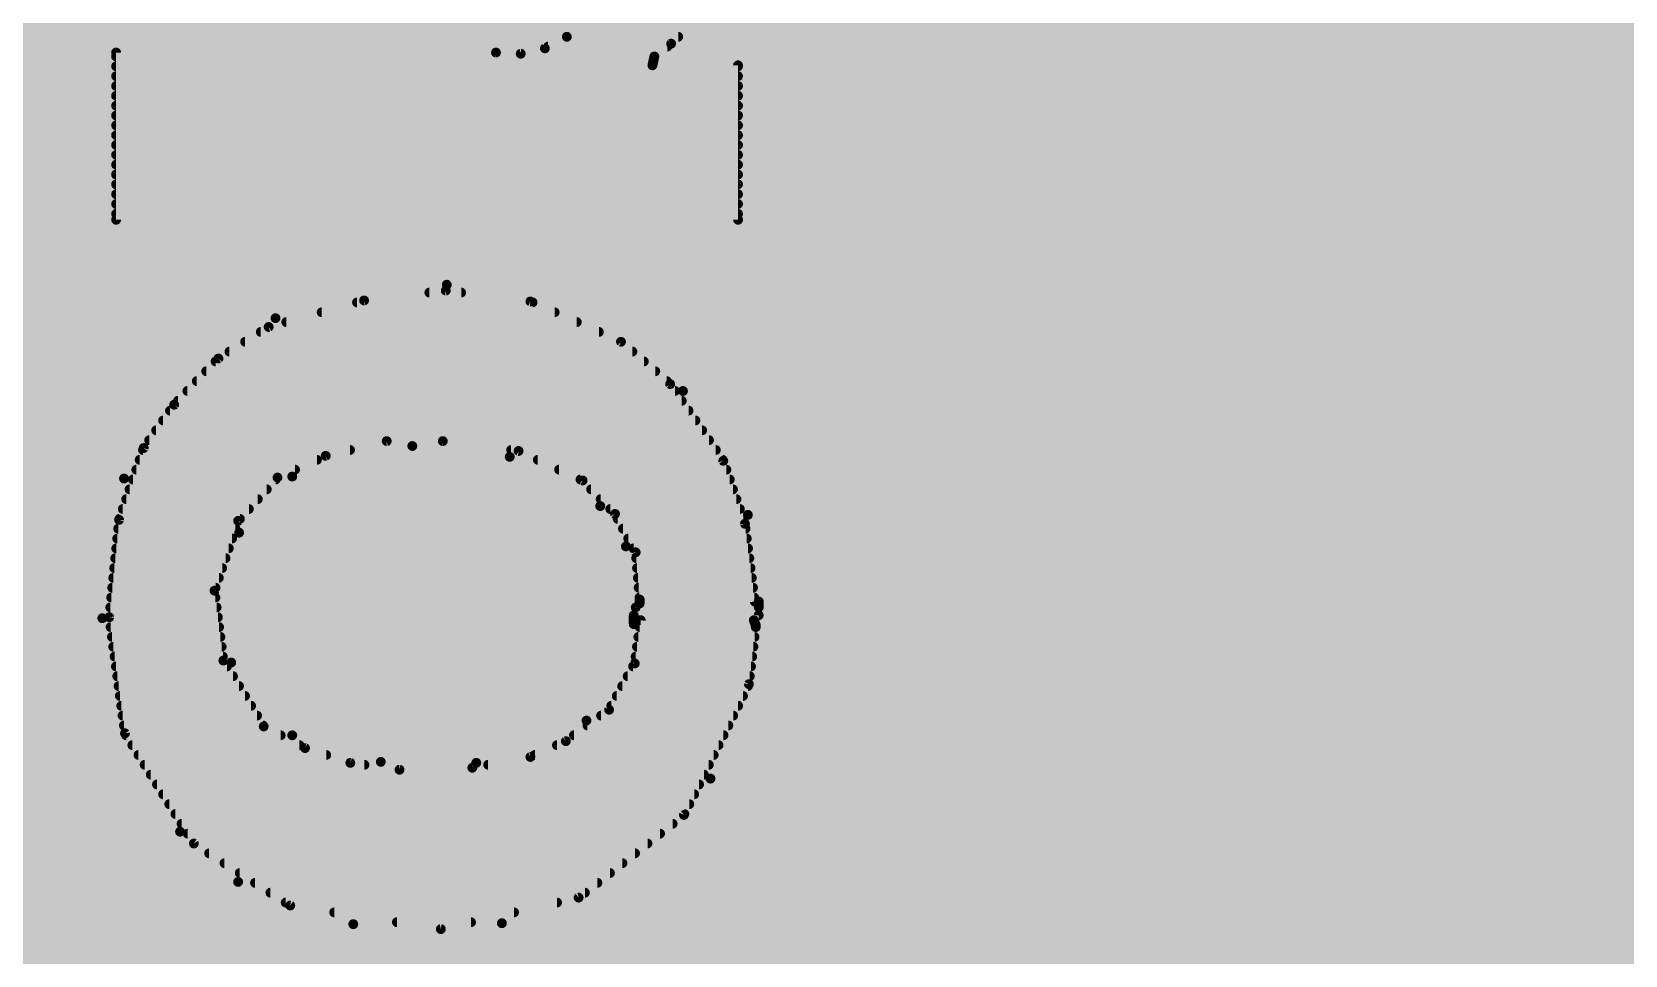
# Model space of a CAD drawing. Extents: x -7.6 to 53.5, y -11.4 to 75.3.
# Drawn here: x 28.297 to 32.409, y 32.071 to 34.455 of the extents above; entities that cross this region are included whole.
import ezdxf

# ---------------------------------------------------------------- set-up
doc = ezdxf.new("R2010")
doc.units = 0
doc.layers.add('16', color=132, linetype='CONTINUOUS')
doc.layers.add('22', color=40, linetype='CONTINUOUS')

msp = doc.modelspace()

# ---------------------------------------------------------------- linework, layer by layer
at = {"layer": '16'}
for points, const_width in [([(26.67, 32.004), (26.67, 36.83)], 11.43), ([(33.02, 11.811), (33.02, 38.608)], 2.54), ([(26.67, 12.7), (26.67, 32.004)], 11.43)]:
    msp.add_lwpolyline(points, dxfattribs=dict(at, const_width=const_width))
at = {"layer": '16', "const_width": 5.715}
for points in [[(29.5275, 36.83, 1), (23.8125, 36.83)], [(29.5275, 32.004, 1), (23.8125, 32.004)], [(23.8125, 32.004, 1), (29.5275, 32.004)]]:
    msp.add_lwpolyline(points, format="xyb", dxfattribs=at)
at = {"layer": '22', "const_width": 0.0254}
for points in [[(29.7739, 34.5262), (29.6774, 34.4424)], [(29.9466, 34.4246), (30.0253, 34.5008)], [(29.7066, 34.4678), (29.9912, 34.4678)], [(29.6208, 34.4126), (29.5584, 34.3987)], [(29.6774, 34.4424), (29.6208, 34.4126)], [(29.6292, 34.417), (29.9367, 34.417)], [(29.6774, 34.4424), (29.965, 34.4424)], [(29.9034, 34.3916), (29.9466, 34.4246)], [(29.4945, 34.4018), (28.514, 34.4018)], [(28.514, 34.4018), (28.514, 33.97)], [(28.514, 34.3916), (29.9034, 34.3916)], [(29.5584, 34.3987), (29.4945, 34.4018)], [(29.8983, 34.3687), (29.9034, 34.3916)], [(30.1193, 34.3687), (29.8983, 34.3687)], [(30.1193, 33.97), (30.1193, 34.3687)], [(28.514, 34.3662), (30.1193, 34.3662)], [(28.514, 34.3408), (30.1193, 34.3408)], [(28.514, 34.3154), (30.1193, 34.3154)], [(28.514, 34.29), (30.1193, 34.29)], [(28.514, 34.2646), (30.1193, 34.2646)], [(28.514, 34.2392), (30.1193, 34.2392)], [(28.514, 34.2138), (30.1193, 34.2138)], [(28.514, 34.1884), (30.1193, 34.1884)], [(28.514, 34.163), (30.1193, 34.163)], [(28.514, 34.1376), (30.1193, 34.1376)], [(28.514, 34.1122), (30.1193, 34.1122)], [(28.514, 34.0868), (30.1193, 34.0868)], [(28.514, 34.0614), (30.1193, 34.0614)], [(28.514, 34.036), (30.1193, 34.036)], [(28.514, 34.0106), (30.1193, 34.0106)], [(28.514, 33.9852), (30.1193, 33.9852)], [(28.514, 33.97), (30.1193, 33.97)], [(29.1541, 33.7617), (28.9077, 33.6931)], [(29.1358, 33.7566), (29.589, 33.7566)], [(29.3649, 33.7871), (29.1541, 33.7617)], [(29.3226, 33.782), (29.4047, 33.782)], [(29.5834, 33.7591), (29.3649, 33.7871)], [(29.8171, 33.655), (29.5834, 33.7591)], [(29.0446, 33.7312), (29.646, 33.7312)], [(28.9077, 33.6931), (28.7782, 33.6118)], [(28.8875, 33.6804), (29.7601, 33.6804)], [(28.9533, 33.7058), (29.7031, 33.7058)], [(28.8066, 33.6296), (29.8466, 33.6296)], [(28.847, 33.655), (29.8171, 33.655)], [(29.9441, 33.5458), (29.8171, 33.655)], [(28.7782, 33.6118), (28.6639, 33.4924)], [(28.7709, 33.6042), (29.8762, 33.6042)], [(28.7223, 33.5534), (29.9353, 33.5534)], [(28.7466, 33.5788), (29.9057, 33.5788)], [(30.0812, 33.3477), (29.9441, 33.5458)], [(28.698, 33.528), (29.9564, 33.528)], [(28.6639, 33.4924), (28.5852, 33.3807)], [(28.6532, 33.4772), (29.9916, 33.4772)], [(28.6737, 33.5026), (29.974, 33.5026)], [(28.6174, 33.4264), (30.0267, 33.4264)], [(28.6353, 33.4518), (30.0092, 33.4518)], [(28.5852, 33.3807), (28.5217, 33.1953)], [(28.5995, 33.401), (30.0443, 33.401)], [(29.0551, 33.3604), (29.2125, 33.3985)], [(29.2125, 33.3985), (29.3573, 33.3985)], [(29.3573, 33.3985), (29.5529, 33.3731)], [(28.5748, 33.3502), (29.0324, 33.3502)], [(28.5835, 33.3756), (29.1179, 33.3756)], [(28.9306, 33.3045), (29.0551, 33.3604)], [(29.5336, 33.3756), (30.0619, 33.3756)], [(29.5529, 33.3731), (29.718, 33.2969)], [(29.6025, 33.3502), (30.0795, 33.3502)], [(30.1371, 33.1851), (30.0812, 33.3477)], [(28.5574, 33.2994), (28.926, 33.2994)], [(28.5661, 33.3248), (28.9758, 33.3248)], [(28.829, 33.1927), (28.9306, 33.3045)], [(29.6576, 33.3248), (30.0891, 33.3248)], [(29.7126, 33.2994), (30.0978, 33.2994)], [(28.5487, 33.274), (28.9029, 33.274)], [(29.718, 33.2969), (29.8018, 33.2105)], [(29.7402, 33.274), (30.1065, 33.274)], [(28.5313, 33.2232), (28.8567, 33.2232)], [(28.54, 33.2486), (28.8798, 33.2486)], [(29.7648, 33.2486), (30.1153, 33.2486)], [(29.7895, 33.2232), (30.124, 33.2232)], [(28.5217, 33.1953), (28.4963, 32.9438)], [(28.5226, 33.1978), (28.8336, 33.1978)], [(28.768, 33.0124), (28.829, 33.1927)], [(29.8018, 33.2105), (29.8552, 33.1114)], [(29.8086, 33.1978), (30.1327, 33.1978)], [(30.1625, 32.9844), (30.1371, 33.1851)], [(28.5168, 33.147), (28.8135, 33.147)], [(28.5194, 33.1724), (28.8221, 33.1724)], [(29.8223, 33.1724), (30.1387, 33.1724)], [(29.836, 33.147), (30.1419, 33.147)], [(28.5117, 33.0962), (28.7964, 33.0962)], [(28.5143, 33.1216), (28.8049, 33.1216)], [(29.8497, 33.1216), (30.1451, 33.1216)], [(29.8552, 33.1114), (29.8653, 32.9895)], [(29.8565, 33.0962), (30.1484, 33.0962)], [(28.5091, 33.0708), (28.7878, 33.0708)], [(29.8586, 33.0708), (30.1516, 33.0708)], [(28.504, 33.02), (28.7706, 33.02)], [(28.5066, 33.0454), (28.7792, 33.0454)], [(28.7909, 32.832), (28.768, 33.0124)], [(29.8607, 33.0454), (30.1548, 33.0454)], [(29.8628, 33.02), (30.158, 33.02)], [(28.4989, 32.9692), (28.7735, 32.9692)], [(28.5014, 32.9946), (28.7703, 32.9946)], [(29.8552, 32.9692), (30.1727, 32.9692)], [(29.8649, 32.9946), (30.1612, 32.9946)], [(29.8653, 32.9895), (29.8653, 32.9794)], [(29.8653, 32.9794), (30.1625, 32.9844)], [(30.1727, 32.9692), (30.1727, 32.9844)], [(28.4963, 32.9438), (28.5369, 32.6441)], [(28.4963, 32.9438), (28.7767, 32.9438)], [(30.1727, 32.9489), (29.8501, 32.9489)], [(29.8501, 32.9489), (29.8501, 32.926)], [(29.8679, 32.9362), (29.8526, 32.8244)], [(30.16, 32.9362), (29.8679, 32.9362)], [(30.165, 32.9235), (30.16, 32.9362)], [(28.4997, 32.9184), (28.7799, 32.9184)], [(28.5032, 32.893), (28.7832, 32.893)], [(29.862, 32.893), (30.1619, 32.893)], [(29.8655, 32.9184), (30.165, 32.9184)], [(30.1473, 32.7711), (30.165, 32.9184)], [(30.165, 32.9184), (30.165, 32.9235)], [(28.5066, 32.8676), (28.7864, 32.8676)], [(29.8585, 32.8676), (30.1589, 32.8676)], [(28.5101, 32.8422), (28.7896, 32.8422)], [(28.5135, 32.8168), (28.8002, 32.8168)], [(28.895, 32.6619), (28.7909, 32.832)], [(29.8526, 32.8244), (29.7866, 32.705)], [(29.8484, 32.8168), (30.1528, 32.8168)], [(29.855, 32.8422), (30.1558, 32.8422)], [(28.5169, 32.7914), (28.8158, 32.7914)], [(28.5204, 32.766), (28.8313, 32.766)], [(29.8203, 32.766), (30.1448, 32.766)], [(29.8344, 32.7914), (30.1497, 32.7914)], [(29.9796, 32.4333), (30.1473, 32.7711)], [(28.5238, 32.7406), (28.8468, 32.7406)], [(29.8063, 32.7406), (30.1322, 32.7406)], [(28.5273, 32.7152), (28.8624, 32.7152)], [(28.5307, 32.6898), (28.8779, 32.6898)], [(29.7866, 32.705), (29.6748, 32.6238)], [(29.7657, 32.6898), (30.1069, 32.6898)], [(29.7922, 32.7152), (30.1195, 32.7152)], [(28.5341, 32.6644), (28.8935, 32.6644)], [(28.5369, 32.6441), (28.7147, 32.3596)], [(29.0017, 32.606), (28.895, 32.6619)], [(29.7307, 32.6644), (30.0943, 32.6644)], [(28.5401, 32.639), (28.9387, 32.639)], [(28.556, 32.6136), (28.9872, 32.6136)], [(29.1186, 32.5679), (29.0017, 32.606)], [(29.6748, 32.6238), (29.5834, 32.5831)], [(29.6519, 32.6136), (30.0691, 32.6136)], [(29.6957, 32.639), (30.0817, 32.639)], [(28.5718, 32.5882), (29.0563, 32.5882)], [(28.5877, 32.5628), (29.155, 32.5628)], [(29.2456, 32.5501), (29.1186, 32.5679)], [(29.5834, 32.5831), (29.4335, 32.5552)], [(29.4743, 32.5628), (30.0439, 32.5628)], [(29.5949, 32.5882), (30.0565, 32.5882)], [(28.6036, 32.5374), (30.0313, 32.5374)], [(29.4335, 32.5552), (29.2456, 32.5501)], [(28.6195, 32.512), (30.0187, 32.512)], [(28.6353, 32.4866), (30.0061, 32.4866)], [(28.6512, 32.4612), (29.9935, 32.4612)], [(28.6671, 32.4358), (29.9808, 32.4358)], [(28.683, 32.4104), (29.9504, 32.4104)], [(29.7078, 32.2199), (29.9796, 32.4333)], [(28.6988, 32.385), (29.9181, 32.385)], [(28.7147, 32.3596), (28.9636, 32.1996)], [(28.7147, 32.3596), (29.8857, 32.3596)], [(28.7542, 32.3342), (29.8534, 32.3342)], [(28.7937, 32.3088), (29.821, 32.3088)], [(28.8332, 32.2834), (29.7887, 32.2834)], [(28.8727, 32.258), (29.7563, 32.258)], [(28.9123, 32.2326), (29.724, 32.2326)], [(28.9518, 32.2072), (29.6523, 32.2072)], [(28.9636, 32.1996), (29.3522, 32.1386)], [(29.3522, 32.1386), (29.7078, 32.2199)], [(29.077, 32.1818), (29.5412, 32.1818)], [(29.2388, 32.1564), (29.4301, 32.1564)]]:
    msp.add_lwpolyline(points, dxfattribs=at)
at = {"layer": '22'}
for points, const_width in [([(29.6179, 34.4182, 1), (29.6238, 34.407)], 0.0127), ([(29.6222, 34.4064, 1), (29.6194, 34.4188)], 0.0127), ([(29.6292, 34.4233, 1), (29.6292, 34.4107)], 0.0127), ([(29.6774, 34.4487, 1), (29.6774, 34.4361)], 0.0127), ([(29.6732, 34.4472, 1), (29.6816, 34.4376)], 0.0127), ([(29.6804, 34.4368, 1), (29.6744, 34.448)], 0.0127), ([(29.9367, 34.4107, 1), (29.9367, 34.4233)], 0.0127), ([(29.9422, 34.4292, 1), (29.951, 34.42)], 0.0127), ([(29.9505, 34.4196, 1), (29.9427, 34.4296)], 0.0127), ([(29.965, 34.4361, 1), (29.965, 34.4487)], 0.0127), ([(28.5204, 34.4018, 1), (28.5077, 34.4018)], 0.0127), ([(28.514, 34.4081, 1), (28.514, 34.3955)], 0.0127), ([(28.514, 34.398, 1), (28.514, 34.3853)], 0.0127), ([(29.4948, 34.4081, 1), (29.4942, 34.3955)], 0.0127), ([(29.4945, 34.3955, 1), (29.4945, 34.4081)], 0.0127), ([(29.557, 34.4049, 1), (29.5598, 34.3925)], 0.0127), ([(29.5581, 34.3924, 1), (29.5587, 34.4051)], 0.0127), ([(29.8983, 34.3751, 1), (29.8983, 34.3624)], 0.0127), ([(29.8995, 34.3966, 1), (29.9073, 34.3866)], 0.0127), ([(29.9096, 34.3902, 1), (29.8972, 34.393)], 0.0127), ([(29.9034, 34.3853, 1), (29.9034, 34.398)], 0.0127), ([(30.1257, 34.3687, 1), (30.113, 34.3687)], 0.0127), ([(30.1193, 34.3624, 1), (30.1193, 34.3751)], 0.0127), ([(28.514, 34.3725, 1), (28.514, 34.3599)], 0.0127), ([(28.514, 34.3471, 1), (28.514, 34.3345)], 0.0127), ([(29.8921, 34.3701, 1), (29.9045, 34.3673)], 0.0127), ([(30.1193, 34.3599, 1), (30.1193, 34.3725)], 0.0127), ([(30.1193, 34.3345, 1), (30.1193, 34.3471)], 0.0127), ([(28.514, 34.3218, 1), (28.514, 34.3091)], 0.0127), ([(28.514, 34.2963, 1), (28.514, 34.2837)], 0.0127), ([(30.1193, 34.3091, 1), (30.1193, 34.3218)], 0.0127), ([(30.1193, 34.2837, 1), (30.1193, 34.2963)], 0.0127), ([(28.514, 34.2709, 1), (28.514, 34.2583)], 0.0127), ([(30.1193, 34.2583, 1), (30.1193, 34.2709)], 0.0127), ([(28.514, 34.2456, 1), (28.514, 34.2329)], 0.0127), ([(28.514, 34.2201, 1), (28.514, 34.2075)], 0.0127), ([(30.1193, 34.2329, 1), (30.1193, 34.2456)], 0.0127), ([(30.1193, 34.2075, 1), (30.1193, 34.2201)], 0.0127), ([(28.514, 34.1947, 1), (28.514, 34.1821)], 0.0127), ([(28.514, 34.1694, 1), (28.514, 34.1567)], 0.0127), ([(30.1193, 34.1821, 1), (30.1193, 34.1947)], 0.0127), ([(30.1193, 34.1567, 1), (30.1193, 34.1694)], 0.0127), ([(28.514, 34.1439, 1), (28.514, 34.1313)], 0.0127), ([(30.1193, 34.1313, 1), (30.1193, 34.1439)], 0.0127), ([(28.514, 34.1185, 1), (28.514, 34.1059)], 0.0127), ([(28.514, 34.0932, 1), (28.514, 34.0805)], 0.0127), ([(30.1193, 34.1059, 1), (30.1193, 34.1185)], 0.0127), ([(30.1193, 34.0805, 1), (30.1193, 34.0932)], 0.0127), ([(28.514, 34.0677, 1), (28.514, 34.0551)], 0.0127), ([(30.1193, 34.0551, 1), (30.1193, 34.0677)], 0.0127), ([(28.514, 34.0423, 1), (28.514, 34.0297)], 0.0127), ([(28.514, 34.017, 1), (28.514, 34.0043)], 0.0127), ([(30.1193, 34.0297, 1), (30.1193, 34.0423)], 0.0127), ([(30.1193, 34.0043, 1), (30.1193, 34.017)], 0.0127), ([(28.514, 33.9915, 1), (28.514, 33.9789)], 0.0127), ([(28.514, 33.9763, 1), (28.514, 33.9637)], 0.0127), ([(28.5077, 33.97, 1), (28.5204, 33.97)], 0.0127), ([(30.113, 33.97, 1), (30.1257, 33.97)], 0.0127), ([(30.1193, 33.9789, 1), (30.1193, 33.9915)], 0.0127), ([(30.1193, 33.9637, 1), (30.1193, 33.9763)], 0.0127), ([(29.3675, 33.8023, 0.092), (28.9255, 33.716)], 0.0254), ([(29.9771, 33.528, 0.2195), (29.3675, 33.8023)], 0.0254), ([(29.3674, 33.8086, 1), (29.3676, 33.796)], 0.0127), ([(29.3676, 33.796, 1), (29.3674, 33.8086)], 0.0127), ([(29.1358, 33.7629, 1), (29.1358, 33.7503)], 0.0127), ([(29.1533, 33.768, 1), (29.1549, 33.7554)], 0.0127), ([(29.1558, 33.7556, 1), (29.1524, 33.7678)], 0.0127), ([(29.3226, 33.7884, 1), (29.3226, 33.7757)], 0.0127), ([(29.3657, 33.7934, 1), (29.3641, 33.7808)], 0.0127), ([(29.3657, 33.7808, 1), (29.3641, 33.7934)], 0.0127), ([(29.4047, 33.7757, 1), (29.4047, 33.7884)], 0.0127), ([(29.586, 33.7649, 1), (29.5808, 33.7533)], 0.0127), ([(29.5826, 33.7528, 1), (29.5842, 33.7654)], 0.0127), ([(29.589, 33.7503, 1), (29.589, 33.7629)], 0.0127), ([(28.9255, 33.716, 0.2224), (28.5344, 33.3019)], 0.0254), ([(28.9232, 33.7219, 1), (28.9278, 33.7101)], 0.0127), ([(28.9278, 33.7101, 1), (28.9232, 33.7219)], 0.0127), ([(29.0446, 33.7375, 1), (29.0446, 33.7249)], 0.0127), ([(29.646, 33.7249, 1), (29.646, 33.7375)], 0.0127), ([(28.8875, 33.6867, 1), (28.8875, 33.6741)], 0.0127), ([(28.906, 33.6992, 1), (28.9094, 33.687)], 0.0127), ([(28.9111, 33.6877, 1), (28.9043, 33.6985)], 0.0127), ([(28.9533, 33.7122, 1), (28.9533, 33.6995)], 0.0127), ([(29.7031, 33.6995, 1), (29.7031, 33.7122)], 0.0127), ([(29.7601, 33.6741, 1), (29.7601, 33.6867)], 0.0127), ([(28.8066, 33.636, 1), (28.8066, 33.6233)], 0.0127), ([(28.847, 33.6613, 1), (28.847, 33.6487)], 0.0127), ([(29.8212, 33.6598, 1), (29.813, 33.6502)], 0.0127), ([(29.8145, 33.6492, 1), (29.8197, 33.6608)], 0.0127), ([(29.8171, 33.6487, 1), (29.8171, 33.6613)], 0.0127), ([(29.8466, 33.6233, 1), (29.8466, 33.636)], 0.0127), ([(28.7709, 33.6105, 1), (28.7709, 33.5979)], 0.0127), ([(28.7748, 33.6172, 1), (28.7816, 33.6064)], 0.0127), ([(28.7828, 33.6074, 1), (28.7736, 33.6162)], 0.0127), ([(29.8762, 33.5979, 1), (29.8762, 33.6105)], 0.0127), ([(28.7223, 33.5598, 1), (28.7223, 33.5471)], 0.0127), ([(28.7466, 33.5851, 1), (28.7466, 33.5725)], 0.0127), ([(29.9057, 33.5725, 1), (29.9057, 33.5851)], 0.0127), ([(29.9353, 33.5471, 1), (29.9353, 33.5598)], 0.0127), ([(29.9493, 33.5494, 1), (29.9389, 33.5422)], 0.0127), ([(28.698, 33.5343, 1), (28.698, 33.5217)], 0.0127), ([(29.94, 33.541, 1), (29.9482, 33.5506)], 0.0127), ([(29.9564, 33.5217, 1), (29.9564, 33.5343)], 0.0127), ([(30.1447, 33.208, 0.1172), (29.9771, 33.528)], 0.0254), ([(29.9819, 33.5322, 1), (29.9723, 33.5238)], 0.0127), ([(29.9723, 33.5238, 1), (29.9819, 33.5322)], 0.0127), ([(28.6532, 33.4836, 1), (28.6532, 33.4709)], 0.0127), ([(28.6593, 33.4968, 1), (28.6685, 33.488)], 0.0127), ([(28.6691, 33.4887, 1), (28.6587, 33.4961)], 0.0127), ([(28.6737, 33.5089, 1), (28.6737, 33.4963)], 0.0127), ([(29.974, 33.4963, 1), (29.974, 33.5089)], 0.0127), ([(29.9916, 33.4709, 1), (29.9916, 33.4836)], 0.0127), ([(28.6174, 33.4327, 1), (28.6174, 33.4201)], 0.0127), ([(28.6353, 33.4581, 1), (28.6353, 33.4455)], 0.0127), ([(30.0092, 33.4455, 1), (30.0092, 33.4581)], 0.0127), ([(30.0267, 33.4201, 1), (30.0267, 33.4327)], 0.0127), ([(28.5912, 33.3786, 1), (28.5792, 33.3828)], 0.0127), ([(28.5995, 33.4074, 1), (28.5995, 33.3947)], 0.0127), ([(29.2786, 33.3858, 0.1204), (28.9687, 33.307)], 0.0254), ([(29.2125, 33.4048, 1), (29.2125, 33.3922)], 0.0127), ([(29.214, 33.3923, 1), (29.211, 33.4047)], 0.0127), ([(29.53, 33.3578, 0.0602), (29.2786, 33.3858)], 0.0254), ([(29.2785, 33.3921, 1), (29.2787, 33.3795)], 0.0127), ([(29.2787, 33.3795, 1), (29.2785, 33.3921)], 0.0127), ([(29.3581, 33.4048, 1), (29.3565, 33.3922)], 0.0127), ([(29.3573, 33.3922, 1), (29.3573, 33.4048)], 0.0127), ([(30.0443, 33.3947, 1), (30.0443, 33.4074)], 0.0127), ([(28.5748, 33.3565, 1), (28.5748, 33.3439)], 0.0127), ([(28.5835, 33.3819, 1), (28.5835, 33.3693)], 0.0127), ([(28.58, 33.3844, 1), (28.5904, 33.377)], 0.0127), ([(29.0324, 33.3439, 1), (29.0324, 33.3565)], 0.0127), ([(29.0536, 33.3666, 1), (29.0566, 33.3542)], 0.0127), ([(29.0577, 33.3546, 1), (29.0525, 33.3662)], 0.0127), ([(29.1179, 33.3693, 1), (29.1179, 33.3819)], 0.0127), ([(29.7637, 33.2308, 0.1342), (29.53, 33.3578)], 0.0254), ([(29.5315, 33.364, 1), (29.5285, 33.3516)], 0.0127), ([(29.5336, 33.3819, 1), (29.5336, 33.3693)], 0.0127), ([(29.5285, 33.3516, 1), (29.5315, 33.364)], 0.0127), ([(29.5556, 33.3789, 1), (29.5502, 33.3673)], 0.0127), ([(29.5521, 33.3668, 1), (29.5537, 33.3794)], 0.0127), ([(29.6025, 33.3565, 1), (29.6025, 33.3439)], 0.0127), ([(30.0619, 33.3693, 1), (30.0619, 33.3819)], 0.0127), ([(30.0872, 33.3498, 1), (30.0752, 33.3456)], 0.0127), ([(30.076, 33.3441, 1), (30.0864, 33.3513)], 0.0127), ([(30.0795, 33.3439, 1), (30.0795, 33.3565)], 0.0127), ([(28.5344, 33.3019, 0.083), (28.4785, 32.9413)], 0.0254), ([(28.5404, 33.2999, 1), (28.5284, 33.3039)], 0.0127), ([(28.5574, 33.3057, 1), (28.5574, 33.2931)], 0.0127), ([(28.5661, 33.3312, 1), (28.5661, 33.3185)], 0.0127), ([(28.9687, 33.307, 0.1633), (28.8315, 33.1622)], 0.0254), ([(28.928, 33.3103, 1), (28.9332, 33.2987)], 0.0127), ([(28.9353, 33.3002, 1), (28.9259, 33.3088)], 0.0127), ([(28.926, 33.2931, 1), (28.926, 33.3057)], 0.0127), ([(28.9657, 33.3126, 1), (28.9717, 33.3014)], 0.0127), ([(28.9717, 33.3014, 1), (28.9657, 33.3126)], 0.0127), ([(28.9758, 33.3185, 1), (28.9758, 33.3312)], 0.0127), ([(29.6576, 33.3312, 1), (29.6576, 33.3185)], 0.0127), ([(29.7126, 33.3057, 1), (29.7126, 33.2931)], 0.0127), ([(30.0891, 33.3185, 1), (30.0891, 33.3312)], 0.0127), ([(30.0978, 33.2931, 1), (30.0978, 33.3057)], 0.0127), ([(28.5284, 33.3039, 1), (28.5404, 33.2999)], 0.0127), ([(28.5487, 33.2803, 1), (28.5487, 33.2677)], 0.0127), ([(28.9029, 33.2677, 1), (28.9029, 33.2803)], 0.0127), ([(29.7226, 33.3013, 1), (29.7134, 33.2925)], 0.0127), ([(29.7153, 33.2911, 1), (29.7207, 33.3027)], 0.0127), ([(29.7402, 33.2803, 1), (29.7402, 33.2677)], 0.0127), ([(30.1065, 33.2677, 1), (30.1065, 33.2803)], 0.0127), ([(28.5313, 33.2295, 1), (28.5313, 33.2169)], 0.0127), ([(28.54, 33.255, 1), (28.54, 33.2423)], 0.0127), ([(28.8567, 33.2169, 1), (28.8567, 33.2295)], 0.0127), ([(28.8798, 33.2423, 1), (28.8798, 33.255)], 0.0127), ([(29.8298, 33.1267, 0.1209), (29.7637, 33.2308)], 0.0254), ([(29.7681, 33.2354, 1), (29.7593, 33.2262)], 0.0127), ([(29.7648, 33.255, 1), (29.7648, 33.2423)], 0.0127), ([(29.7593, 33.2262, 1), (29.7681, 33.2354)], 0.0127), ([(29.7895, 33.2295, 1), (29.7895, 33.2169)], 0.0127), ([(30.1153, 33.2423, 1), (30.1153, 33.255)], 0.0127), ([(30.124, 33.2169, 1), (30.124, 33.2295)], 0.0127), ([(28.528, 33.1947, 1), (28.5154, 33.1959)], 0.0127), ([(28.5157, 33.1974, 1), (28.5277, 33.1932)], 0.0127), ([(28.5226, 33.2041, 1), (28.5226, 33.1915)], 0.0127), ([(28.8243, 33.197, 1), (28.8337, 33.1884)], 0.0127), ([(28.835, 33.1907, 1), (28.823, 33.1947)], 0.0127), ([(28.8336, 33.1915, 1), (28.8336, 33.2041)], 0.0127), ([(29.8074, 33.2135, 1), (29.7962, 33.2075)], 0.0127), ([(29.7972, 33.2061, 1), (29.8064, 33.2149)], 0.0127), ([(29.8086, 33.2041, 1), (29.8086, 33.1915)], 0.0127), ([(30.1434, 33.1859, 1), (30.1308, 33.1843)], 0.0127), ([(30.1311, 33.183, 1), (30.1431, 33.1872)], 0.0127), ([(30.1327, 33.1915, 1), (30.1327, 33.2041)], 0.0127), ([(30.1509, 33.2096, 1), (30.1385, 33.2064)], 0.0127), ([(30.1727, 32.9844, 0.0624), (30.1447, 33.208)], 0.0254), ([(30.1385, 33.2064, 1), (30.1509, 33.2096)], 0.0127), ([(28.5168, 33.1533, 1), (28.5168, 33.1407)], 0.0127), ([(28.5194, 33.1788, 1), (28.5194, 33.1661)], 0.0127), ([(28.8315, 33.1622, 0.1897), (28.8112, 32.827)], 0.0254), ([(28.8135, 33.1407, 1), (28.8135, 33.1533)], 0.0127), ([(28.8221, 33.1661, 1), (28.8221, 33.1788)], 0.0127), ([(28.8257, 33.1649, 1), (28.8373, 33.1595)], 0.0127), ([(28.8373, 33.1595, 1), (28.8257, 33.1649)], 0.0127), ([(29.8223, 33.1788, 1), (29.8223, 33.1661)], 0.0127), ([(29.836, 33.1533, 1), (29.836, 33.1407)], 0.0127), ([(30.1387, 33.1661, 1), (30.1387, 33.1788)], 0.0127), ([(30.1419, 33.1407, 1), (30.1419, 33.1533)], 0.0127), ([(28.5117, 33.1026, 1), (28.5117, 33.0899)], 0.0127), ([(28.5143, 33.1279, 1), (28.5143, 33.1153)], 0.0127), ([(28.7964, 33.0899, 1), (28.7964, 33.1026)], 0.0127), ([(28.8049, 33.1153, 1), (28.8049, 33.1279)], 0.0127), ([(29.8552, 32.9692, 0.0828), (29.8298, 33.1267)], 0.0254), ([(29.8358, 33.1287, 1), (29.8238, 33.1247)], 0.0127), ([(29.8238, 33.1247, 1), (29.8358, 33.1287)], 0.0127), ([(29.8497, 33.1279, 1), (29.8497, 33.1153)], 0.0127), ([(29.8615, 33.1119, 1), (29.8489, 33.1109)], 0.0127), ([(29.8496, 33.1084, 1), (29.8608, 33.1144)], 0.0127), ([(29.8565, 33.1026, 1), (29.8565, 33.0899)], 0.0127), ([(30.1451, 33.1153, 1), (30.1451, 33.1279)], 0.0127), ([(30.1484, 33.0899, 1), (30.1484, 33.1026)], 0.0127), ([(28.5091, 33.0771, 1), (28.5091, 33.0645)], 0.0127), ([(28.7878, 33.0645, 1), (28.7878, 33.0771)], 0.0127), ([(29.8586, 33.0771, 1), (29.8586, 33.0645)], 0.0127), ([(30.1516, 33.0645, 1), (30.1516, 33.0771)], 0.0127), ([(28.504, 33.0264, 1), (28.504, 33.0137)], 0.0127), ([(28.5066, 33.0517, 1), (28.5066, 33.0391)], 0.0127), ([(28.7743, 33.0132, 1), (28.7617, 33.0116)], 0.0127), ([(28.7706, 33.0137, 1), (28.7706, 33.0264)], 0.0127), ([(28.7792, 33.0391, 1), (28.7792, 33.0517)], 0.0127), ([(29.8607, 33.0517, 1), (29.8607, 33.0391)], 0.0127), ([(29.8628, 33.0264, 1), (29.8628, 33.0137)], 0.0127), ([(30.1548, 33.0391, 1), (30.1548, 33.0517)], 0.0127), ([(30.158, 33.0137, 1), (30.158, 33.0264)], 0.0127), ([(28.4989, 32.9755, 1), (28.4989, 32.9629)], 0.0127), ([(28.5014, 33.0009, 1), (28.5014, 32.9883)], 0.0127), ([(28.762, 33.0144, 1), (28.774, 33.0104)], 0.0127), ([(28.7703, 32.9883, 1), (28.7703, 33.0009)], 0.0127), ([(28.7735, 32.9629, 1), (28.7735, 32.9755)], 0.0127), ([(29.8552, 32.9755, 1), (29.8552, 32.9629)], 0.0127), ([(29.8649, 33.0009, 1), (29.8649, 32.9883)], 0.0127), ([(29.8652, 32.9857, 1), (29.8654, 32.9731)], 0.0127), ([(29.8717, 32.9895, 1), (29.859, 32.9895)], 0.0127), ([(29.859, 32.989, 1), (29.8716, 32.99)], 0.0127), ([(29.859, 32.9794, 1), (29.8717, 32.9794)], 0.0127), ([(30.1562, 32.9836, 1), (30.1688, 32.9852)], 0.0127), ([(30.1612, 32.9883, 1), (30.1612, 33.0009)], 0.0127), ([(30.1626, 32.9781, 1), (30.1624, 32.9907)], 0.0127), ([(30.1791, 32.9844, 1), (30.1664, 32.9844)], 0.0127), ([(30.1664, 32.9844, 1), (30.1791, 32.9844)], 0.0127), ([(30.1727, 32.9629, 1), (30.1727, 32.9755)], 0.0127), ([(28.4785, 32.9413, 0.1703), (28.6791, 32.3901)], 0.0254), ([(28.4848, 32.9414, 1), (28.4722, 32.9412)], 0.0127), ([(28.4722, 32.9412, 1), (28.4848, 32.9414)], 0.0127), ([(28.5026, 32.9447, 1), (28.49, 32.9429)], 0.0127), ([(28.4963, 32.9502, 1), (28.4963, 32.9375)], 0.0127), ([(28.49, 32.9444, 1), (28.5026, 32.9432)], 0.0127), ([(28.7767, 32.9375, 1), (28.7767, 32.9502)], 0.0127), ([(29.8565, 32.9489, 1), (29.8438, 32.9489)], 0.0127), ([(29.8501, 32.9552, 1), (29.8501, 32.9426)], 0.0127), ([(29.8489, 32.9692, 1), (29.8615, 32.9692)], 0.0127), ([(29.8742, 32.9353, 1), (29.8616, 32.9371)], 0.0127), ([(29.8679, 32.9425, 1), (29.8679, 32.9299)], 0.0127), ([(30.0482, 32.5272, 0.1246), (30.1727, 32.9489)], 0.0254), ([(30.1659, 32.9385, 1), (30.1541, 32.9339)], 0.0127), ([(30.16, 32.9299, 1), (30.16, 32.9425)], 0.0127), ([(30.179, 32.9487, 1), (30.1664, 32.9491)], 0.0127), ([(30.1664, 32.9692, 1), (30.1791, 32.9692)], 0.0127), ([(30.1727, 32.9426, 1), (30.1727, 32.9552)], 0.0127), ([(28.4997, 32.9247, 1), (28.4997, 32.9121)], 0.0127), ([(28.5032, 32.8993, 1), (28.5032, 32.8867)], 0.0127), ([(28.7799, 32.9121, 1), (28.7799, 32.9247)], 0.0127), ([(28.7832, 32.8867, 1), (28.7832, 32.8993)], 0.0127), ([(29.7282, 32.6771, 0.2316), (29.8501, 32.926)], 0.0254), ([(29.8564, 32.926, 1), (29.8438, 32.926)], 0.0127), ([(29.8438, 32.926, 1), (29.8565, 32.926)], 0.0127), ([(29.862, 32.8993, 1), (29.862, 32.8867)], 0.0127), ([(29.8655, 32.9247, 1), (29.8655, 32.9121)], 0.0127), ([(30.1713, 32.9176, 1), (30.1587, 32.9192)], 0.0127), ([(30.1714, 32.9235, 1), (30.1587, 32.9235)], 0.0127), ([(30.1587, 32.9184, 1), (30.1714, 32.9184)], 0.0127), ([(30.1591, 32.9212, 1), (30.1709, 32.9258)], 0.0127), ([(30.1619, 32.8867, 1), (30.1619, 32.8993)], 0.0127), ([(30.165, 32.9121, 1), (30.165, 32.9247)], 0.0127), ([(28.5066, 32.874, 1), (28.5066, 32.8613)], 0.0127), ([(28.7864, 32.8613, 1), (28.7864, 32.874)], 0.0127), ([(29.8585, 32.874, 1), (29.8585, 32.8613)], 0.0127), ([(30.1589, 32.8613, 1), (30.1589, 32.874)], 0.0127), ([(28.5101, 32.8485, 1), (28.5101, 32.8359)], 0.0127), ([(28.5135, 32.8231, 1), (28.5135, 32.8105)], 0.0127), ([(28.7963, 32.8353, 1), (28.7855, 32.8287)], 0.0127), ([(28.7846, 32.8312, 1), (28.7972, 32.8328)], 0.0127), ([(28.7896, 32.8359, 1), (28.7896, 32.8485)], 0.0127), ([(28.8002, 32.8105, 1), (28.8002, 32.8231)], 0.0127), ([(28.8112, 32.827, 0.1942), (28.9687, 32.639)], 0.0254), ([(28.8172, 32.829, 1), (28.8052, 32.825)], 0.0127), ([(28.8052, 32.825, 1), (28.8172, 32.829)], 0.0127), ([(29.8484, 32.8231, 1), (29.8484, 32.8105)], 0.0127), ([(29.8463, 32.8253, 1), (29.8589, 32.8235)], 0.0127), ([(29.8582, 32.8213, 1), (29.847, 32.8275)], 0.0127), ([(29.855, 32.8485, 1), (29.855, 32.8359)], 0.0127), ([(30.1528, 32.8105, 1), (30.1528, 32.8231)], 0.0127), ([(30.1558, 32.8359, 1), (30.1558, 32.8485)], 0.0127), ([(28.5169, 32.7978, 1), (28.5169, 32.7851)], 0.0127), ([(28.5204, 32.7723, 1), (28.5204, 32.7597)], 0.0127), ([(28.8158, 32.7851, 1), (28.8158, 32.7978)], 0.0127), ([(28.8313, 32.7597, 1), (28.8313, 32.7723)], 0.0127), ([(29.8203, 32.7723, 1), (29.8203, 32.7597)], 0.0127), ([(29.8344, 32.7978, 1), (29.8344, 32.7851)], 0.0127), ([(30.141, 32.7719, 1), (30.1536, 32.7703)], 0.0127), ([(30.153, 32.7683, 1), (30.1416, 32.7739)], 0.0127), ([(30.1448, 32.7597, 1), (30.1448, 32.7723)], 0.0127), ([(30.1497, 32.7851, 1), (30.1497, 32.7978)], 0.0127), ([(28.5238, 32.7469, 1), (28.5238, 32.7343)], 0.0127), ([(28.8468, 32.7343, 1), (28.8468, 32.7469)], 0.0127), ([(29.8063, 32.7469, 1), (29.8063, 32.7343)], 0.0127), ([(30.1322, 32.7343, 1), (30.1322, 32.7469)], 0.0127), ([(28.5273, 32.7216, 1), (28.5273, 32.7089)], 0.0127), ([(28.5307, 32.6961, 1), (28.5307, 32.6835)], 0.0127), ([(28.8624, 32.7089, 1), (28.8624, 32.7216)], 0.0127), ([(28.8779, 32.6835, 1), (28.8779, 32.6961)], 0.0127), ([(29.7657, 32.6961, 1), (29.7657, 32.6835)], 0.0127), ([(29.781, 32.7081, 1), (29.7922, 32.7019)], 0.0127), ([(29.7903, 32.6999, 1), (29.7829, 32.7101)], 0.0127), ([(29.7922, 32.7216, 1), (29.7922, 32.7089)], 0.0127), ([(30.1069, 32.6835, 1), (30.1069, 32.6961)], 0.0127), ([(30.1195, 32.7089, 1), (30.1195, 32.7216)], 0.0127), ([(28.5341, 32.6707, 1), (28.5341, 32.6581)], 0.0127), ([(28.5423, 32.6475, 1), (28.5315, 32.6407)], 0.0127), ([(28.8979, 32.6675, 1), (28.8921, 32.6563)], 0.0127), ([(28.8896, 32.6586, 1), (28.9004, 32.6652)], 0.0127), ([(28.8935, 32.6581, 1), (28.8935, 32.6707)], 0.0127), ([(29.4437, 32.5679, 0.1478), (29.7282, 32.6771)], 0.0254), ([(29.7243, 32.6821, 1), (29.7321, 32.6721)], 0.0127), ([(29.7321, 32.6721, 1), (29.7243, 32.6821)], 0.0127), ([(29.7307, 32.6707, 1), (29.7307, 32.6581)], 0.0127), ([(30.0943, 32.6581, 1), (30.0943, 32.6707)], 0.0127), ([(28.5306, 32.6432, 1), (28.5432, 32.645)], 0.0127), ([(28.5401, 32.6454, 1), (28.5401, 32.6327)], 0.0127), ([(28.556, 32.6199, 1), (28.556, 32.6073)], 0.0127), ([(28.9387, 32.6327, 1), (28.9387, 32.6454)], 0.0127), ([(28.9687, 32.639, 0.0995), (29.1973, 32.5704)], 0.0254), ([(28.9717, 32.6446, 1), (28.9657, 32.6334)], 0.0127), ([(28.9657, 32.6334, 1), (28.9717, 32.6446)], 0.0127), ([(28.9872, 32.6073, 1), (28.9872, 32.6199)], 0.0127), ([(29.0037, 32.612, 1), (28.9997, 32.6)], 0.0127), ([(28.9988, 32.6004, 1), (29.0046, 32.6116)], 0.0127), ([(29.6519, 32.6199, 1), (29.6519, 32.6073)], 0.0127), ([(29.6711, 32.6289, 1), (29.6785, 32.6187)], 0.0127), ([(29.6774, 32.618, 1), (29.6722, 32.6296)], 0.0127), ([(29.6957, 32.6454, 1), (29.6957, 32.6327)], 0.0127), ([(30.0691, 32.6073, 1), (30.0691, 32.6199)], 0.0127), ([(30.0817, 32.6327, 1), (30.0817, 32.6454)], 0.0127), ([(28.5718, 32.5945, 1), (28.5718, 32.5819)], 0.0127), ([(28.5877, 32.5692, 1), (28.5877, 32.5565)], 0.0127), ([(29.0563, 32.5819, 1), (29.0563, 32.5945)], 0.0127), ([(29.1195, 32.5742, 1), (29.1177, 32.5616)], 0.0127), ([(29.1166, 32.5619, 1), (29.1206, 32.5739)], 0.0127), ([(29.155, 32.5565, 1), (29.155, 32.5692)], 0.0127), ([(29.1973, 32.5704, 0.0416), (29.4437, 32.5679)], 0.0254), ([(29.1979, 32.5767, 1), (29.1967, 32.5641)], 0.0127), ([(29.1967, 32.5641, 1), (29.1979, 32.5767)], 0.0127), ([(29.4432, 32.5742, 1), (29.4442, 32.5616)], 0.0127), ([(29.4442, 32.5616, 1), (29.4432, 32.5742)], 0.0127), ([(29.4743, 32.5692, 1), (29.4743, 32.5565)], 0.0127), ([(29.5808, 32.5889, 1), (29.586, 32.5773)], 0.0127), ([(29.5846, 32.5769, 1), (29.5822, 32.5893)], 0.0127), ([(29.5949, 32.5945, 1), (29.5949, 32.5819)], 0.0127), ([(30.0439, 32.5565, 1), (30.0439, 32.5692)], 0.0127), ([(30.0565, 32.5819, 1), (30.0565, 32.5945)], 0.0127), ([(28.6036, 32.5437, 1), (28.6036, 32.5311)], 0.0127), ([(29.2454, 32.5564, 1), (29.2458, 32.5438)], 0.0127), ([(29.2447, 32.5438, 1), (29.2465, 32.5564)], 0.0127), ([(29.4323, 32.5614, 1), (29.4347, 32.549)], 0.0127), ([(29.4337, 32.5489, 1), (29.4333, 32.5615)], 0.0127), ([(29.5097, 32.1539, 0.2183), (30.0482, 32.5272)], 0.0254), ([(30.0313, 32.5311, 1), (30.0313, 32.5437)], 0.0127), ([(30.0427, 32.5304, 1), (30.0537, 32.524)], 0.0127), ([(30.0537, 32.524, 1), (30.0427, 32.5304)], 0.0127), ([(28.6195, 32.5183, 1), (28.6195, 32.5057)], 0.0127), ([(28.6353, 32.493, 1), (28.6353, 32.4803)], 0.0127), ([(30.0061, 32.4803, 1), (30.0061, 32.493)], 0.0127), ([(30.0187, 32.5057, 1), (30.0187, 32.5183)], 0.0127), ([(28.6512, 32.4675, 1), (28.6512, 32.4549)], 0.0127), ([(28.6671, 32.4421, 1), (28.6671, 32.4295)], 0.0127), ([(29.9808, 32.4295, 1), (29.9808, 32.4421)], 0.0127), ([(29.9935, 32.4549, 1), (29.9935, 32.4675)], 0.0127), ([(28.683, 32.4168, 1), (28.683, 32.4041)], 0.0127), ([(29.9504, 32.4041, 1), (29.9504, 32.4168)], 0.0127), ([(29.9739, 32.4361, 1), (29.9853, 32.4305)], 0.0127), ([(29.9835, 32.4283, 1), (29.9757, 32.4383)], 0.0127), ([(28.6791, 32.3901, 0.0859), (28.829, 32.2605)], 0.0254), ([(28.684, 32.3941, 1), (28.6742, 32.3861)], 0.0127), ([(28.6742, 32.3861, 1), (28.684, 32.3941)], 0.0127), ([(28.6988, 32.3913, 1), (28.6988, 32.3787)], 0.0127), ([(28.7147, 32.3659, 1), (28.7147, 32.3533)], 0.0127), ([(28.7181, 32.3649, 1), (28.7113, 32.3543)], 0.0127), ([(28.7093, 32.3562, 1), (28.7201, 32.363)], 0.0127), ([(29.8857, 32.3533, 1), (29.8857, 32.3659)], 0.0127), ([(29.9181, 32.3787, 1), (29.9181, 32.3913)], 0.0127), ([(28.7542, 32.3406, 1), (28.7542, 32.3279)], 0.0127), ([(29.8534, 32.3279, 1), (29.8534, 32.3406)], 0.0127), ([(28.7937, 32.3152, 1), (28.7937, 32.3025)], 0.0127), ([(28.8332, 32.2897, 1), (28.8332, 32.2771)], 0.0127), ([(29.7887, 32.2771, 1), (29.7887, 32.2897)], 0.0127), ([(29.821, 32.3025, 1), (29.821, 32.3152)], 0.0127), ([(28.829, 32.2605, 0.0949), (29.1262, 32.1513)], 0.0254), ([(28.8323, 32.2659, 1), (28.8257, 32.2551)], 0.0127), ([(28.8257, 32.2551, 1), (28.8323, 32.2659)], 0.0127), ([(28.8727, 32.2644, 1), (28.8727, 32.2517)], 0.0127), ([(28.9123, 32.239, 1), (28.9123, 32.2263)], 0.0127), ([(29.724, 32.2263, 1), (29.724, 32.239)], 0.0127), ([(29.7563, 32.2517, 1), (29.7563, 32.2644)], 0.0127), ([(28.9518, 32.2135, 1), (28.9518, 32.2009)], 0.0127), ([(28.9646, 32.2059, 1), (28.9626, 32.1933)], 0.0127), ([(28.9602, 32.1943, 1), (28.967, 32.2049)], 0.0127), ([(29.6523, 32.2009, 1), (29.6523, 32.2135)], 0.0127), ([(29.7039, 32.2249, 1), (29.7117, 32.2149)], 0.0127), ([(29.7092, 32.2137, 1), (29.7064, 32.2261)], 0.0127), ([(29.077, 32.1882, 1), (29.077, 32.1755)], 0.0127), ([(29.1262, 32.1513, 0.0851), (29.5097, 32.1539)], 0.0254), ([(29.1272, 32.1576, 1), (29.1252, 32.145)], 0.0127), ([(29.1252, 32.145, 1), (29.1272, 32.1576)], 0.0127), ([(29.2388, 32.1628, 1), (29.2388, 32.1501)], 0.0127), ([(29.4301, 32.1501, 1), (29.4301, 32.1628)], 0.0127), ([(29.5086, 32.1602, 1), (29.5108, 32.1476)], 0.0127), ([(29.5108, 32.1476, 1), (29.5086, 32.1602)], 0.0127), ([(29.5412, 32.1755, 1), (29.5412, 32.1882)], 0.0127), ([(29.3508, 32.1448, 1), (29.3536, 32.1324)], 0.0127), ([(29.3512, 32.1323, 1), (29.3532, 32.1449)], 0.0127)]:
    msp.add_lwpolyline(points, format="xyb", dxfattribs=dict(at, const_width=const_width))

doc.saveas('drawing.dxf')
